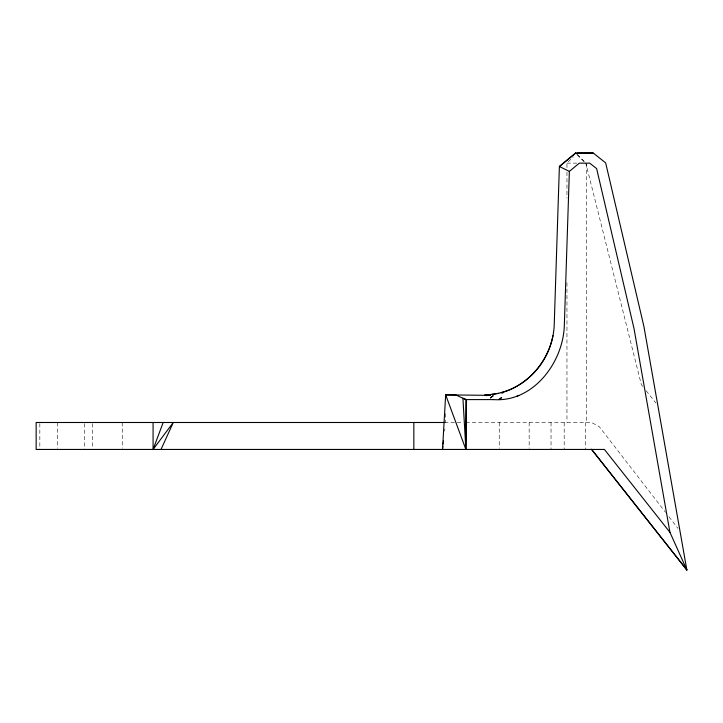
<?xml version="1.0" encoding="UTF-8"?>
<svg xmlns="http://www.w3.org/2000/svg" width="723" height="723" viewBox="0 0 723 723"><rect width="100%" height="100%" fill="white"/><g stroke="black" fill="none" stroke-linecap="round" stroke-linejoin="round"><path stroke-width="0.54" stroke-dasharray="3.62 2.71" d="M444.663 431.116L444.916 428.965M566.959 167.637L566.959 163.127L573.285 156.909M566.959 163.127L576.719 163.127M444.564 422.494L462.666 422.494M465.883 422.494L591.541 422.494L599.295 426.724L665.494 512.291M577.207 154.559L584.057 161.41M577.189 154.659L584.292 161.762M642.738 386.425L641.364 384.69L585.874 163.344L586.335 165.233M646.172 390.763L655.797 402.919M668.947 516.755L677.912 528.341M586.335 163.696L586.335 422.494M585.612 422.494L585.612 449.444M566.959 172.146L566.959 198.084M566.959 282.666L566.959 422.494M564.184 422.494L564.184 449.444M551.034 422.494L551.034 449.444M529.155 422.494L529.155 448.323M499.241 422.494L499.241 448.323M445.666 413.655L445.666 422.494M122.25 422.494L122.25 448.323M92.58 423.615L92.58 448.323M84.736 423.615L84.736 449.444M57.542 422.494L57.542 448.323M39.837 423.615L39.837 449.444"/><path stroke-width="1.08" d="M503.497 392.047L502.774 392.878L501.238 392.688C531.26 384.546 553.42 355.237 554.243 324.275L559.385 166.498L575.662 153.05L576.448 153.8L577.225 153.05L593.258 153.05L605.657 162.883L643.895 326.398L686.85 569.977L669.95 532.336L633.981 328.423L596.629 168.595L589.733 163.154L579.304 163.154L569.363 171.396L564.347 324.6C563.642 361.852 533.556 402.557 493.502 399.593L465.883 399.593L455.779 394.93L445.666 394.875L442.521 449.444L442.892 446.208M443.145 444.058L443.524 440.822M465.883 399.593L465.883 449.444L462.919 398.246L466.498 399.593L465.883 449.444L445.666 394.875L489.082 395.336L489.218 394.74L498.653 393.339M153.077 422.494L153.077 449.444L163.181 422.494M161.021 449.444L173.285 422.494L153.077 449.444M552.978 335.698A74.424 74.424 0 0 1 539.015 366.904A73.818 73.818 0 0 1 512.959 388.305C504.175 392.472 494.604 394.74 484.88 394.875L487.166 394.821L485.314 395.092L486.579 395.707L487.166 394.821L489.218 394.74L490.483 395.49L489.082 395.336M517.406 396.222L517.84 395.49L518.78 395.68M516.864 396.385L517.84 395.49M499.485 399.458L501.645 397.542L498.834 399.458M575.662 153.05L559.385 166.498L569.363 171.396M486.977 395.147L489.218 394.74M575.607 153.077L593.258 153.05M444.573 422.494L36.15 422.494L36.15 449.444L604.419 449.444L669.95 532.336M493.502 399.593L492.752 399.593M591.541 449.444L686.85 569.977L685.494 566.959M591.541 449.227L686.85 569.977M502.666 392.345L502.774 392.878M413.845 422.494L413.845 449.444M493.041 395.843L490.429 397.84L493.041 395.843"/></g></svg>
